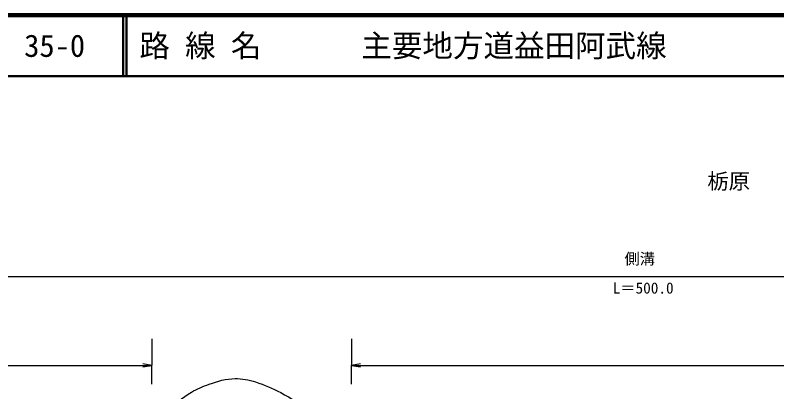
# Model space of a CAD drawing. Units: millimetres, scale not verified. Extents: x 40000 to 680000, y 20000 to 380000.
# Drawn here: x 160053 to 284769, y 318260 to 380000 of the extents above; entities that cross this region are included whole.
import ezdxf
from ezdxf.enums import TextEntityAlignment as Align

# ---------------------------------------------------------------- set-up
doc = ezdxf.new("R2010")
doc.units = ezdxf.units.MM
doc.header["$LTSCALE"] = 1000
for name, color, linetype, lineweight in [('M-BGD', 7, 'Continuous', 25), ('M-STR-HTXT', 7, 'Continuous', 13), ('M-STR-STR3', 7, 'Continuous', 25), ('M-TTL', 2, 'Continuous', 140), ('M-TTL-LINE', 7, 'Continuous', 50)]:
    doc.layers.add(name, color=color, linetype=linetype, lineweight=lineweight)
doc.layers.add('M-TTL-TXT', color=7, linetype='Continuous')
doc.styles.add('ＭＳ ゴシック', font='')
doc.styles.get('ＭＳ ゴシック').set_extended_font_data('MS Gothic')

# ---------------------------------------------------------------- blocks, each defined once
blk = doc.blocks.new('open_arrow')
at = {"color": 0, "linetype": 'Continuous', "lineweight": -2}
blk.add_lwpolyline([(7.5, 1.25), (0, 0), (7.5, -1.25)], dxfattribs=at)

msp = doc.modelspace()

# ---------------------------------------------------------------- linework, layer by layer
at = {"layer": 'M-BGD'}
msp.add_open_spline([(173306, 305245), (174282, 305730), (175259, 306215), (176140, 306832), (177510, 307793), (178648, 309074), (179842, 310270), (181448, 311879), (183155, 313335), (184830, 314880), (186128, 316077), (187407, 317328), (188910, 318205), (189818, 318735), (190808, 319128), (191819, 319489), (193198, 319982), (194617, 320417), (196051, 320434), (197179, 320447), (198316, 320202), (199414, 319867), (200852, 319428), (202220, 318833), (203532, 318129), (205229, 317218), (206830, 316123), (208368, 314955), (209909, 313785), (211386, 312541), (212977, 311442), (214264, 310553), (215626, 309758), (217058, 309137), (218223, 308632), (219435, 308242), (220647, 307852)], degree=3, knots=[0, 0, 0, 0, 1, 1, 1, 2, 2, 2, 3, 3, 3, 4, 4, 4, 5, 5, 5, 6, 6, 6, 7, 7, 7, 8, 8, 8, 9, 9, 9, 10, 10, 10, 11, 11, 11, 12, 12, 12, 12], dxfattribs=at)
at = {"layer": 'M-STR-STR3'}
for p, q in [((65027, 337182), (557859, 337182)), ((182441, 326965), (182441, 322601)), ((215126, 326965), (215126, 322601)), ((117441, 322576), (182420, 322576)), ((182441, 319536), (182441, 322601)), ((215126, 319536), (215126, 322601)), ((215132, 322576), (389076, 322576))]:
    msp.add_line(p, q, dxfattribs=at)
at = {"layer": 'M-TTL'}
msp.add_line((680000, 380000), (40000, 380000), dxfattribs=at)
at = {"layer": 'M-TTL-LINE'}
for p, q in [((177750, 380000), (177750, 370000)), ((178250, 380000), (178250, 370000)), ((40000, 370000), (680000, 370000))]:
    msp.add_line(p, q, dxfattribs=at)

# ---------------------------------------------------------------- block references
at = {"layer": 'M-STR-STR3', "xscale": 193, "yscale": 193, "rotation": 180}
msp.add_blockref('open_arrow', (182420, 322576), dxfattribs=at)
at = {"layer": 'M-STR-STR3', "xscale": 193, "yscale": 193}
msp.add_blockref('open_arrow', (215132, 322576), dxfattribs=at)

# ---------------------------------------------------------------- texts
at = {"layer": 'M-STR-HTXT', "style": 'ＭＳ ゴシック'}
msp.add_text('栃原', height=2566, dxfattribs=at).set_placement((273395, 350739), align=Align.BOTTOM_LEFT)
at = {"layer": 'M-STR-STR3', "style": 'ＭＳ ゴシック'}
for s, p in [('側溝', (259828, 338602)), ('L＝500.0', (257895, 333807))]:
    msp.add_text(s, height=1833, dxfattribs=at).set_placement(p, align=Align.BOTTOM_LEFT)
at = {"layer": 'M-TTL-TXT', "style": 'ＭＳ ゴシック'}
for s, p in [('35-0', (161521, 375000)), ('路 線 名', (180380, 375000)), ('主要地方道益田阿武線', (216734, 375000))]:
    msp.add_text(s, height=3666, dxfattribs=at).set_placement(p, align=Align.MIDDLE_LEFT)

doc.saveas('drawing.dxf')
